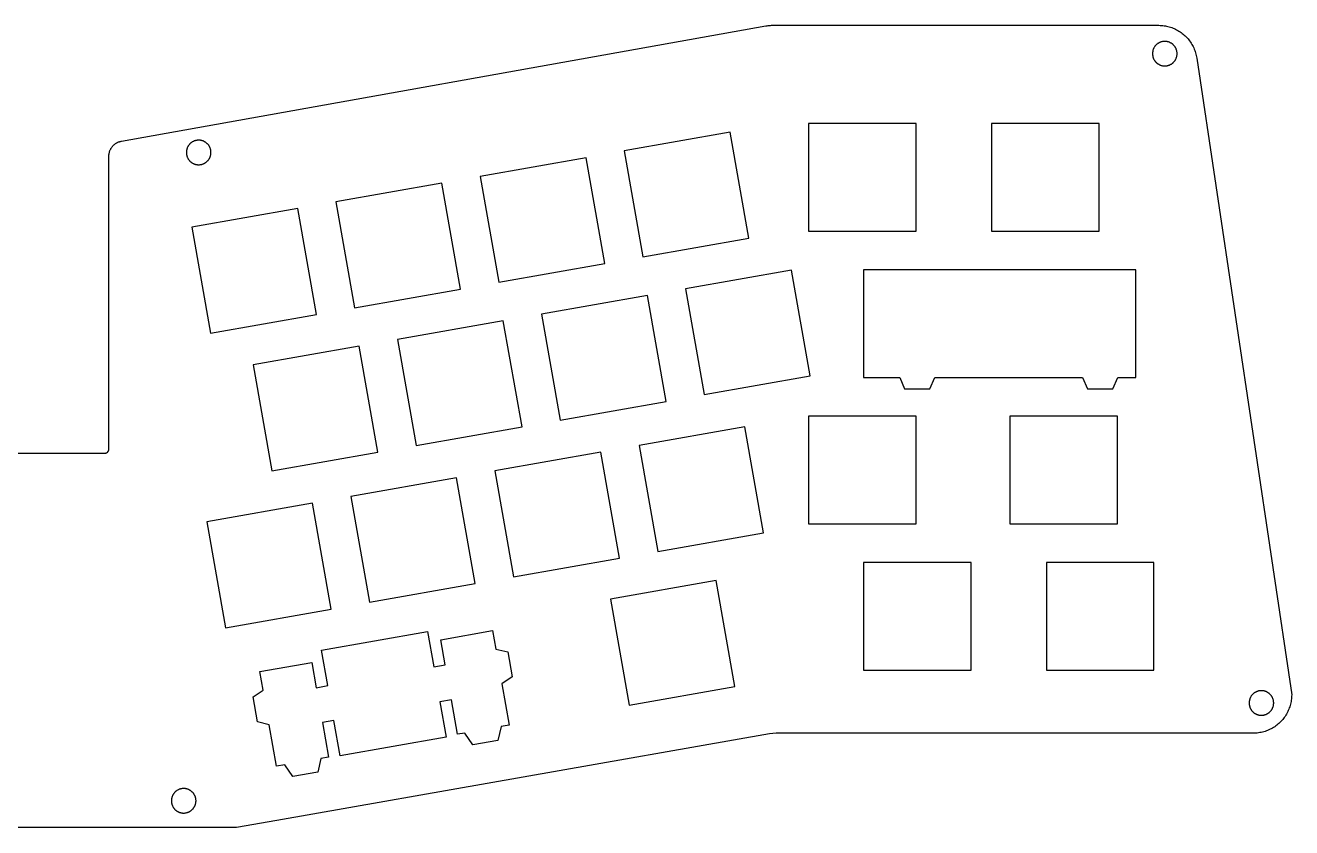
# Model space of a CAD drawing. Header units: millimetres. Extents: x 91 to 420, y -200 to -95.
# Drawn here: x 255.4 to 420.3, y -199.6 to -95.2 of the extents above; entities that cross this region are included whole.
import ezdxf

# ---------------------------------------------------------------- set-up
doc = ezdxf.new("R2010")
doc.units = ezdxf.units.MM
doc.layers.add('outline$plate_outline', color=76, linetype='Continuous', true_color=0x307816)
doc.layers.add('outline$screws$big', color=76, linetype='Continuous', true_color=0x307816)

msp = doc.modelspace()

# ---------------------------------------------------------------- linework, layer by layer
at = {"layer": 'outline$plate_outline'}
for p, q in [((267.94, -110.25), (351.84, -95.25)), ((351.84, -95.25), (351.99, -95.23)), ((351.99, -95.23), (352.13, -95.21)), ((352.13, -95.21), (352.28, -95.19)), ((352.28, -95.19), (352.42, -95.18)), ((352.42, -95.18), (352.57, -95.17)), ((352.57, -95.17), (352.72, -95.17)), ((352.72, -95.17), (402.97, -95.17)), ((402.97, -95.17), (403.14, -95.18)), ((403.14, -95.18), (403.31, -95.18)), ((403.31, -95.18), (403.49, -95.2)), ((403.49, -95.2), (403.66, -95.22)), ((403.66, -95.22), (403.83, -95.25)), ((403.83, -95.25), (404, -95.28)), ((404, -95.28), (404.17, -95.32)), ((404.17, -95.32), (404.34, -95.36)), ((404.34, -95.36), (404.5, -95.41)), ((404.5, -95.41), (404.67, -95.47)), ((404.67, -95.47), (404.83, -95.53)), ((404.83, -95.53), (404.99, -95.6)), ((404.99, -95.6), (405.15, -95.67)), ((405.15, -95.67), (405.3, -95.75)), ((405.3, -95.75), (405.45, -95.83)), ((405.45, -95.83), (405.6, -95.92)), ((405.6, -95.92), (405.75, -96.02)), ((405.75, -96.02), (405.89, -96.12)), ((405.89, -96.12), (406.03, -96.22)), ((406.03, -96.22), (406.16, -96.33)), ((406.16, -96.33), (406.3, -96.44)), ((406.3, -96.44), (406.42, -96.56)), ((406.42, -96.56), (406.55, -96.68)), ((406.55, -96.68), (406.67, -96.81)), ((406.67, -96.81), (406.78, -96.94)), ((406.78, -96.94), (406.89, -97.07)), ((406.89, -97.07), (406.99, -97.21)), ((406.99, -97.21), (407.1, -97.35)), ((407.1, -97.35), (407.19, -97.5)), ((407.19, -97.5), (407.28, -97.65)), ((407.28, -97.65), (407.37, -97.8)), ((407.37, -97.8), (407.45, -97.95)), ((407.45, -97.95), (407.52, -98.11)), ((407.52, -98.11), (407.59, -98.27)), ((407.59, -98.27), (407.65, -98.43)), ((407.65, -98.43), (407.71, -98.59)), ((407.71, -98.59), (407.76, -98.76)), ((407.76, -98.76), (407.81, -98.93)), ((407.81, -98.93), (407.85, -99.09)), ((407.85, -99.09), (407.88, -99.26)), ((407.88, -99.26), (407.91, -99.44)), ((407.91, -99.44), (420.28, -182.33)), ((357.39, -107.97), (357.39, -121.97)), ((371.39, -107.97), (357.39, -107.97)), ((371.39, -121.97), (371.39, -107.97)), ((381.21, -107.97), (381.21, -121.97)), ((395.2, -107.97), (381.21, -107.97)), ((395.2, -121.97), (395.2, -107.97)), ((267.29, -110.49), (267.35, -110.45)), ((267.35, -110.45), (267.42, -110.42)), ((267.42, -110.42), (267.48, -110.39)), ((267.48, -110.39), (267.54, -110.36)), ((267.54, -110.36), (267.61, -110.34)), ((267.61, -110.34), (267.67, -110.32)), ((267.67, -110.32), (267.74, -110.3)), ((267.74, -110.3), (267.81, -110.28)), ((267.81, -110.28), (267.88, -110.26)), ((267.88, -110.26), (267.94, -110.25)), ((347.17, -109.1), (333.38, -111.53)), ((349.6, -122.89), (347.17, -109.1)), ((266.3, -112.08), (266.31, -112.01)), ((266.3, -112.15), (266.3, -112.08)), ((266.31, -112.01), (266.32, -111.94)), ((266.32, -111.94), (266.33, -111.87)), ((266.33, -111.87), (266.34, -111.8)), ((266.34, -111.8), (266.36, -111.73)), ((266.36, -111.73), (266.37, -111.67)), ((266.37, -111.67), (266.39, -111.6)), ((266.39, -111.6), (266.42, -111.53)), ((266.42, -111.53), (266.44, -111.47)), ((266.44, -111.47), (266.47, -111.4)), ((266.47, -111.4), (266.5, -111.34)), ((266.5, -111.34), (266.53, -111.28)), ((266.53, -111.28), (266.56, -111.22)), ((266.56, -111.22), (266.6, -111.16)), ((266.6, -111.16), (266.64, -111.1)), ((266.64, -111.1), (266.68, -111.04)), ((266.68, -111.04), (266.72, -110.99)), ((266.72, -110.99), (266.76, -110.93)), ((266.76, -110.93), (266.81, -110.88)), ((266.81, -110.88), (266.86, -110.83)), ((266.86, -110.83), (266.91, -110.78)), ((266.91, -110.78), (266.96, -110.73)), ((266.96, -110.73), (267.01, -110.69)), ((267.01, -110.69), (267.06, -110.64)), ((267.06, -110.64), (267.12, -110.6)), ((267.12, -110.6), (267.18, -110.56)), ((267.18, -110.56), (267.23, -110.52)), ((267.23, -110.52), (267.29, -110.49)), ((333.38, -111.53), (335.81, -125.32)), ((266.3, -112.22), (266.3, -112.15)), ((266.3, -150.36), (266.3, -112.22)), ((328.41, -112.41), (314.62, -114.84)), ((330.84, -126.2), (328.41, -112.41)), ((314.62, -114.84), (317.05, -128.63)), ((309.65, -115.72), (295.86, -118.15)), ((312.08, -129.5), (309.65, -115.72)), ((295.86, -118.15), (298.29, -131.93)), ((290.89, -119.03), (277.1, -121.46)), ((293.32, -132.81), (290.89, -119.03)), ((277.1, -121.46), (279.53, -135.24)), ((357.39, -121.97), (371.39, -121.97)), ((381.21, -121.97), (395.2, -121.97)), ((335.81, -125.32), (349.6, -122.89)), ((317.05, -128.63), (330.84, -126.2)), ((355.17, -127.03), (341.38, -129.47)), ((357.6, -140.82), (355.17, -127.03)), ((399.97, -127.02), (364.54, -127.02)), ((364.54, -127.02), (364.54, -141.02)), ((399.97, -141.02), (399.97, -127.02)), ((298.29, -131.93), (312.08, -129.5)), ((341.38, -129.47), (343.81, -143.25)), ((336.41, -130.34), (322.62, -132.77)), ((338.84, -144.13), (336.41, -130.34)), ((279.53, -135.24), (293.32, -132.81)), ((322.62, -132.77), (325.05, -146.56)), ((317.64, -133.65), (303.86, -136.08)), ((320.08, -147.44), (317.64, -133.65)), ((303.86, -136.08), (306.29, -149.87)), ((298.88, -136.96), (285.1, -139.39)), ((301.32, -150.75), (298.88, -136.96)), ((285.1, -139.39), (287.53, -153.18)), ((343.81, -143.25), (357.6, -140.82)), ((364.54, -141.02), (369.25, -141.02)), ((369.25, -141.02), (369.89, -142.49)), ((373.19, -142.49), (373.83, -141.02)), ((373.83, -141.02), (393.05, -141.02)), ((393.05, -141.02), (393.69, -142.49)), ((396.99, -142.49), (397.64, -141.02)), ((397.64, -141.02), (399.97, -141.02)), ((369.89, -142.49), (373.19, -142.49)), ((393.69, -142.49), (396.99, -142.49)), ((325.05, -146.56), (338.84, -144.13)), ((357.39, -146.07), (357.39, -160.07)), ((371.39, -146.07), (357.39, -146.07)), ((371.39, -160.07), (371.39, -146.07)), ((383.59, -146.07), (383.59, -160.07)), ((397.59, -146.07), (383.59, -146.07)), ((397.59, -160.07), (397.59, -146.07)), ((306.29, -149.87), (320.08, -147.44)), ((349.09, -147.45), (335.31, -149.88)), ((351.52, -161.24), (349.09, -147.45)), ((335.31, -149.88), (337.74, -163.67)), ((245.8, -150.86), (265.8, -150.86)), ((265.8, -150.86), (265.81, -150.86)), ((265.81, -150.86), (265.83, -150.86)), ((265.83, -150.86), (265.85, -150.86)), ((265.85, -150.86), (265.86, -150.85)), ((265.86, -150.85), (265.88, -150.85)), ((265.88, -150.85), (265.9, -150.85)), ((265.9, -150.85), (265.91, -150.84)), ((265.91, -150.84), (265.93, -150.84)), ((265.93, -150.84), (265.95, -150.84)), ((265.95, -150.84), (265.96, -150.83)), ((265.96, -150.83), (265.98, -150.82)), ((265.98, -150.82), (266, -150.82)), ((266, -150.82), (266.01, -150.81)), ((266.01, -150.81), (266.03, -150.8)), ((266.03, -150.8), (266.04, -150.79)), ((266.04, -150.79), (266.06, -150.79)), ((266.06, -150.79), (266.07, -150.78)), ((266.07, -150.78), (266.08, -150.77)), ((266.08, -150.77), (266.1, -150.76)), ((266.1, -150.76), (266.11, -150.75)), ((266.11, -150.75), (266.13, -150.74)), ((266.13, -150.74), (266.14, -150.72)), ((266.14, -150.72), (266.15, -150.71)), ((266.15, -150.71), (266.16, -150.7)), ((266.16, -150.7), (266.17, -150.69)), ((266.17, -150.69), (266.18, -150.67)), ((266.18, -150.67), (266.19, -150.66)), ((266.19, -150.66), (266.2, -150.65)), ((266.2, -150.65), (266.21, -150.63)), ((266.21, -150.63), (266.22, -150.62)), ((266.22, -150.62), (266.23, -150.6)), ((266.23, -150.6), (266.24, -150.59)), ((266.24, -150.59), (266.25, -150.57)), ((266.25, -150.57), (266.26, -150.56)), ((266.26, -150.54), (266.27, -150.53)), ((266.26, -150.56), (266.26, -150.54)), ((266.27, -150.51), (266.28, -150.49)), ((266.27, -150.53), (266.27, -150.51)), ((266.28, -150.48), (266.29, -150.46)), ((266.28, -150.49), (266.28, -150.48)), ((266.29, -150.41), (266.3, -150.39)), ((266.29, -150.43), (266.29, -150.41)), ((266.29, -150.44), (266.29, -150.43)), ((266.29, -150.46), (266.29, -150.44)), ((266.3, -150.38), (266.3, -150.36)), ((266.3, -150.39), (266.3, -150.38)), ((287.53, -153.18), (301.32, -150.75)), ((330.33, -150.76), (316.55, -153.19)), ((332.76, -164.54), (330.33, -150.76)), ((316.55, -153.19), (318.98, -166.97)), ((311.57, -154.07), (297.79, -156.5)), ((314, -167.85), (311.57, -154.07)), ((297.79, -156.5), (300.22, -170.28)), ((292.81, -157.37), (279.03, -159.8)), ((295.24, -171.16), (292.81, -157.37)), ((279.03, -159.8), (281.46, -173.59)), ((337.74, -163.67), (351.52, -161.24)), ((357.39, -160.07), (371.39, -160.07)), ((383.59, -160.07), (397.59, -160.07)), ((318.98, -166.97), (332.76, -164.54)), ((364.54, -165.12), (364.54, -179.12)), ((378.54, -165.12), (364.54, -165.12)), ((378.54, -179.12), (378.54, -165.12)), ((388.35, -165.12), (388.35, -179.12)), ((402.35, -165.12), (388.35, -165.12)), ((402.35, -179.12), (402.35, -165.12)), ((300.22, -170.28), (314, -167.85)), ((345.37, -167.45), (331.58, -169.88)), ((347.8, -181.24), (345.37, -167.45)), ((281.46, -173.59), (295.24, -171.16)), ((331.58, -169.88), (334.01, -183.67)), ((293.97, -176.5), (307.76, -174.07)), ((307.76, -174.07), (308.58, -178.7)), ((309.5, -175.16), (316.25, -173.97)), ((316.25, -173.97), (316.67, -176.37)), ((310.08, -178.44), (309.5, -175.16)), ((316.67, -176.37), (318.22, -176.75)), ((294.79, -181.13), (293.97, -176.5)), ((318.22, -176.75), (318.79, -180)), ((285.96, -179.31), (292.71, -178.12)), ((286.39, -181.71), (285.96, -179.31)), ((292.71, -178.12), (293.29, -181.4)), ((308.58, -178.7), (310.08, -178.44)), ((364.54, -179.12), (378.54, -179.12)), ((388.35, -179.12), (402.35, -179.12)), ((293.29, -181.4), (294.79, -181.13)), ((318.79, -180), (317.47, -180.88)), ((317.47, -180.88), (318.42, -186.28)), ((334.01, -183.67), (347.8, -181.24)), ((285.06, -182.59), (286.39, -181.71)), ((285.63, -185.84), (285.06, -182.59)), ((310.88, -182.97), (309.38, -183.23)), ((311.67, -187.47), (310.88, -182.97)), ((420.25, -182.85), (420.23, -183.03)), ((420.26, -182.68), (420.25, -182.85)), ((420.27, -182.51), (420.26, -182.68)), ((420.28, -182.33), (420.27, -182.51)), ((309.38, -183.23), (310.19, -187.86)), ((419.77, -184.52), (419.69, -184.68)), ((419.84, -184.36), (419.77, -184.52)), ((419.91, -184.2), (419.84, -184.36)), ((419.97, -184.04), (419.91, -184.2)), ((420.03, -183.88), (419.97, -184.04)), ((420.08, -183.71), (420.03, -183.88)), ((420.13, -183.54), (420.08, -183.71)), ((420.17, -183.37), (420.13, -183.54)), ((420.2, -183.2), (420.17, -183.37)), ((420.23, -183.03), (420.2, -183.2)), ((287.18, -186.22), (285.63, -185.84)), ((288.13, -191.62), (287.18, -186.22)), ((295.59, -185.66), (294.09, -185.93)), ((294.09, -185.93), (294.88, -190.43)), ((296.41, -190.29), (295.59, -185.66)), ((318.42, -186.28), (317.35, -186.47)), ((418.35, -186.27), (418.21, -186.38)), ((418.49, -186.16), (418.35, -186.27)), ((418.62, -186.05), (418.49, -186.16)), ((418.75, -185.93), (418.62, -186.05)), ((418.87, -185.8), (418.75, -185.93)), ((418.99, -185.68), (418.87, -185.8)), ((419.11, -185.54), (418.99, -185.68)), ((419.22, -185.41), (419.11, -185.54)), ((419.32, -185.27), (419.22, -185.41)), ((419.42, -185.13), (419.32, -185.27)), ((419.52, -184.98), (419.42, -185.13)), ((419.61, -184.83), (419.52, -184.98)), ((419.69, -184.68), (419.61, -184.83)), ((352.31, -187.41), (288.17, -198.69)), ((310.19, -187.86), (296.41, -190.29)), ((312.64, -187.3), (311.67, -187.47)), ((313.67, -188.84), (312.64, -187.3)), ((317.35, -186.47), (316.92, -188.27)), ((353.18, -187.33), (352.31, -187.41)), ((415.28, -187.33), (353.18, -187.33)), ((415.45, -187.33), (415.28, -187.33)), ((415.62, -187.32), (415.45, -187.33)), ((415.8, -187.3), (415.62, -187.32)), ((415.97, -187.28), (415.8, -187.3)), ((416.14, -187.25), (415.97, -187.28)), ((416.32, -187.22), (416.14, -187.25)), ((416.49, -187.18), (416.32, -187.22)), ((416.65, -187.14), (416.49, -187.18)), ((416.82, -187.09), (416.65, -187.14)), ((416.99, -187.03), (416.82, -187.09)), ((417.15, -186.97), (416.99, -187.03)), ((417.31, -186.9), (417.15, -186.97)), ((417.47, -186.82), (417.31, -186.9)), ((417.62, -186.75), (417.47, -186.82)), ((417.78, -186.66), (417.62, -186.75)), ((417.93, -186.57), (417.78, -186.66)), ((418.07, -186.48), (417.93, -186.57)), ((418.21, -186.38), (418.07, -186.48)), ((316.92, -188.27), (313.67, -188.84)), ((293.91, -190.6), (293.48, -192.4)), ((294.88, -190.43), (293.91, -190.6)), ((289.21, -191.44), (288.13, -191.62)), ((290.23, -192.97), (289.21, -191.44)), ((293.48, -192.4), (290.23, -192.97)), ((288.17, -198.69), (282.9, -199.62)), ((282.9, -199.62), (227.94, -199.62))]:
    msp.add_line(p, q, dxfattribs=at)
at = {"layer": 'outline$screws$big'}
for p, q in [((403.66, -97.26), (403.6, -97.27)), ((403.71, -97.26), (403.66, -97.26)), ((403.77, -97.26), (403.71, -97.26)), ((403.83, -97.26), (403.77, -97.26)), ((403.88, -97.27), (403.83, -97.26)), ((402.17, -98.67), (402.16, -98.72)), ((402.16, -98.72), (402.16, -98.78)), ((402.16, -98.78), (402.16, -98.83)), ((402.16, -98.83), (402.16, -98.89)), ((402.16, -98.89), (402.16, -98.94)), ((402.18, -98.61), (402.17, -98.67)), ((402.2, -98.5), (402.18, -98.56)), ((402.18, -98.56), (402.18, -98.61)), ((402.21, -98.45), (402.2, -98.5)), ((402.22, -98.39), (402.21, -98.45)), ((402.24, -98.34), (402.22, -98.39)), ((402.26, -98.29), (402.24, -98.34)), ((402.28, -98.24), (402.26, -98.29)), ((402.3, -98.19), (402.28, -98.24)), ((402.33, -98.14), (402.3, -98.19)), ((402.35, -98.09), (402.33, -98.14)), ((402.38, -98.04), (402.35, -98.09)), ((402.41, -97.99), (402.38, -98.04)), ((402.44, -97.95), (402.41, -97.99)), ((402.47, -97.9), (402.44, -97.95)), ((402.51, -97.86), (402.47, -97.9)), ((402.54, -97.82), (402.51, -97.86)), ((402.58, -97.77), (402.54, -97.82)), ((402.62, -97.73), (402.58, -97.77)), ((402.66, -97.69), (402.62, -97.73)), ((402.7, -97.66), (402.66, -97.69)), ((402.74, -97.62), (402.7, -97.66)), ((402.79, -97.59), (402.74, -97.62)), ((402.83, -97.55), (402.79, -97.59)), ((402.88, -97.52), (402.83, -97.55)), ((402.92, -97.49), (402.88, -97.52)), ((402.97, -97.47), (402.92, -97.49)), ((403.02, -97.44), (402.97, -97.47)), ((403.07, -97.41), (403.02, -97.44)), ((403.12, -97.39), (403.07, -97.41)), ((403.17, -97.37), (403.12, -97.39)), ((403.22, -97.35), (403.17, -97.37)), ((403.28, -97.33), (403.22, -97.35)), ((403.33, -97.32), (403.28, -97.33)), ((403.38, -97.3), (403.33, -97.32)), ((403.44, -97.29), (403.38, -97.3)), ((403.49, -97.28), (403.44, -97.29)), ((403.55, -97.27), (403.49, -97.28)), ((403.6, -97.27), (403.55, -97.27)), ((403.94, -97.27), (403.88, -97.27)), ((403.99, -97.28), (403.94, -97.27)), ((404.05, -97.29), (403.99, -97.28)), ((404.1, -97.3), (404.05, -97.29)), ((404.15, -97.31), (404.1, -97.3)), ((404.21, -97.33), (404.15, -97.31)), ((404.26, -97.34), (404.21, -97.33)), ((404.31, -97.36), (404.26, -97.34)), ((404.36, -97.38), (404.31, -97.36)), ((404.42, -97.4), (404.36, -97.38)), ((404.47, -97.43), (404.42, -97.4)), ((404.52, -97.45), (404.47, -97.43)), ((404.56, -97.48), (404.52, -97.45)), ((404.61, -97.51), (404.56, -97.48)), ((404.66, -97.54), (404.61, -97.51)), ((404.7, -97.57), (404.66, -97.54)), ((404.75, -97.6), (404.7, -97.57)), ((404.79, -97.64), (404.75, -97.6)), ((404.83, -97.68), (404.79, -97.64)), ((404.87, -97.71), (404.83, -97.68)), ((404.91, -97.75), (404.87, -97.71)), ((404.95, -97.79), (404.91, -97.75)), ((404.99, -97.84), (404.95, -97.79)), ((405.02, -97.88), (404.99, -97.84)), ((405.05, -97.92), (405.02, -97.88)), ((405.09, -97.97), (405.05, -97.92)), ((405.12, -98.02), (405.09, -97.97)), ((405.14, -98.06), (405.12, -98.02)), ((405.17, -98.11), (405.14, -98.06)), ((405.2, -98.16), (405.17, -98.11)), ((405.22, -98.21), (405.2, -98.16)), ((405.24, -98.26), (405.22, -98.21)), ((405.26, -98.32), (405.24, -98.26)), ((405.28, -98.37), (405.26, -98.32)), ((405.29, -98.42), (405.28, -98.37)), ((405.31, -98.48), (405.29, -98.42)), ((405.32, -98.53), (405.31, -98.48)), ((405.33, -98.58), (405.32, -98.53)), ((405.34, -98.64), (405.33, -98.58)), ((405.35, -98.69), (405.34, -98.64)), ((405.35, -98.75), (405.35, -98.69)), ((405.35, -98.8), (405.35, -98.75)), ((405.36, -98.86), (405.35, -98.8)), ((405.35, -98.92), (405.36, -98.86)), ((402.16, -98.94), (402.16, -99)), ((402.16, -99), (402.17, -99.05)), ((402.17, -99.05), (402.18, -99.11)), ((402.18, -99.11), (402.18, -99.16)), ((402.18, -99.16), (402.2, -99.22)), ((402.2, -99.22), (402.21, -99.27)), ((402.21, -99.27), (402.22, -99.33)), ((402.22, -99.33), (402.24, -99.38)), ((402.24, -99.38), (402.26, -99.43)), ((402.26, -99.43), (402.28, -99.48)), ((402.28, -99.48), (402.3, -99.53)), ((402.3, -99.53), (402.33, -99.58)), ((402.33, -99.58), (402.35, -99.63)), ((402.35, -99.63), (402.38, -99.68)), ((402.38, -99.68), (402.41, -99.73)), ((402.41, -99.73), (402.44, -99.77)), ((402.44, -99.77), (402.47, -99.82)), ((402.47, -99.82), (402.51, -99.86)), ((402.51, -99.86), (402.54, -99.91)), ((402.54, -99.91), (402.58, -99.95)), ((402.58, -99.95), (402.62, -99.99)), ((402.62, -99.99), (402.66, -100.03)), ((402.66, -100.03), (402.7, -100.06)), ((402.7, -100.06), (402.74, -100.1)), ((402.74, -100.1), (402.79, -100.13)), ((402.79, -100.13), (402.83, -100.17)), ((402.83, -100.17), (402.88, -100.2)), ((402.88, -100.2), (402.92, -100.23)), ((402.92, -100.23), (402.97, -100.25)), ((402.97, -100.25), (403.02, -100.28)), ((403.02, -100.28), (403.07, -100.31)), ((403.07, -100.31), (403.12, -100.33)), ((403.12, -100.33), (403.17, -100.35)), ((403.17, -100.35), (403.22, -100.37)), ((403.22, -100.37), (403.28, -100.39)), ((403.28, -100.39), (403.33, -100.4)), ((403.33, -100.4), (403.38, -100.42)), ((403.38, -100.42), (403.44, -100.43)), ((403.44, -100.43), (403.49, -100.44)), ((403.49, -100.44), (403.55, -100.45)), ((403.55, -100.45), (403.6, -100.45)), ((403.6, -100.45), (403.66, -100.46)), ((403.66, -100.46), (403.71, -100.46)), ((403.71, -100.46), (403.77, -100.46)), ((403.77, -100.46), (403.83, -100.46)), ((403.83, -100.46), (403.88, -100.46)), ((403.88, -100.46), (403.94, -100.45)), ((403.94, -100.45), (403.99, -100.44)), ((403.99, -100.44), (404.05, -100.43)), ((404.05, -100.43), (404.1, -100.42)), ((404.1, -100.42), (404.15, -100.41)), ((404.15, -100.41), (404.21, -100.39)), ((404.21, -100.39), (404.26, -100.38)), ((404.26, -100.38), (404.31, -100.36)), ((404.31, -100.36), (404.36, -100.34)), ((404.36, -100.34), (404.42, -100.32)), ((404.42, -100.32), (404.47, -100.29)), ((404.47, -100.29), (404.52, -100.27)), ((404.52, -100.27), (404.56, -100.24)), ((404.56, -100.24), (404.61, -100.21)), ((404.61, -100.21), (404.66, -100.18)), ((404.66, -100.18), (404.7, -100.15)), ((404.7, -100.15), (404.75, -100.12)), ((404.75, -100.12), (404.79, -100.08)), ((404.79, -100.08), (404.83, -100.04)), ((404.83, -100.04), (404.87, -100.01)), ((404.87, -100.01), (404.91, -99.97)), ((404.91, -99.97), (404.95, -99.93)), ((404.95, -99.93), (404.99, -99.88)), ((404.99, -99.88), (405.02, -99.84)), ((405.02, -99.84), (405.05, -99.8)), ((405.05, -99.8), (405.09, -99.75)), ((405.09, -99.75), (405.12, -99.7)), ((405.12, -99.7), (405.14, -99.66)), ((405.14, -99.66), (405.17, -99.61)), ((405.17, -99.61), (405.2, -99.56)), ((405.2, -99.56), (405.22, -99.51)), ((405.22, -99.51), (405.24, -99.46)), ((405.24, -99.46), (405.26, -99.4)), ((405.26, -99.4), (405.28, -99.35)), ((405.28, -99.35), (405.29, -99.3)), ((405.29, -99.3), (405.31, -99.25)), ((405.31, -99.25), (405.32, -99.19)), ((405.32, -99.19), (405.33, -99.14)), ((405.33, -99.14), (405.34, -99.08)), ((405.34, -99.08), (405.35, -99.03)), ((405.35, -98.97), (405.35, -98.92)), ((405.35, -99.03), (405.35, -98.97)), ((277.02, -110.45), (276.98, -110.49)), ((277.06, -110.42), (277.02, -110.45)), ((277.11, -110.39), (277.06, -110.42)), ((277.16, -110.36), (277.11, -110.39)), ((277.2, -110.33), (277.16, -110.36)), ((277.25, -110.3), (277.2, -110.33)), ((277.3, -110.28), (277.25, -110.3)), ((277.35, -110.25), (277.3, -110.28)), ((277.41, -110.23), (277.35, -110.25)), ((277.46, -110.21), (277.41, -110.23)), ((277.51, -110.2), (277.46, -110.21)), ((277.56, -110.18), (277.51, -110.2)), ((277.62, -110.17), (277.56, -110.18)), ((277.67, -110.16), (277.62, -110.17)), ((277.73, -110.15), (277.67, -110.16)), ((277.78, -110.14), (277.73, -110.15)), ((277.84, -110.13), (277.78, -110.14)), ((277.89, -110.13), (277.84, -110.13)), ((277.95, -110.12), (277.89, -110.13)), ((278, -110.12), (277.95, -110.12)), ((278.06, -110.13), (278, -110.12)), ((278.11, -110.13), (278.06, -110.13)), ((278.17, -110.13), (278.11, -110.13)), ((278.22, -110.14), (278.17, -110.13)), ((278.28, -110.15), (278.22, -110.14)), ((278.33, -110.16), (278.28, -110.15)), ((278.39, -110.17), (278.33, -110.16)), ((278.44, -110.19), (278.39, -110.17)), ((278.49, -110.21), (278.44, -110.19)), ((278.55, -110.22), (278.49, -110.21)), ((278.6, -110.24), (278.55, -110.22)), ((278.65, -110.27), (278.6, -110.24)), ((278.7, -110.29), (278.65, -110.27)), ((278.75, -110.32), (278.7, -110.29)), ((278.8, -110.34), (278.75, -110.32)), ((278.84, -110.37), (278.8, -110.34)), ((278.89, -110.4), (278.84, -110.37)), ((278.94, -110.43), (278.89, -110.4)), ((278.98, -110.47), (278.94, -110.43)), ((276.4, -111.53), (276.39, -111.58)), ((276.39, -111.58), (276.39, -111.64)), ((276.39, -111.64), (276.39, -111.7)), ((276.39, -111.7), (276.39, -111.75)), ((276.39, -111.75), (276.39, -111.81)), ((276.39, -111.81), (276.39, -111.86)), ((276.39, -111.86), (276.4, -111.92)), ((276.41, -111.47), (276.4, -111.53)), ((276.4, -111.92), (276.41, -111.97)), ((276.42, -111.42), (276.41, -111.47)), ((276.41, -111.97), (276.42, -112.03)), ((276.43, -111.37), (276.42, -111.42)), ((276.42, -112.03), (276.43, -112.08)), ((276.44, -111.31), (276.43, -111.37)), ((276.43, -112.08), (276.44, -112.14)), ((276.46, -111.26), (276.44, -111.31)), ((276.48, -111.21), (276.46, -111.26)), ((276.49, -111.15), (276.48, -111.21)), ((276.51, -111.1), (276.49, -111.15)), ((276.54, -111.05), (276.51, -111.1)), ((276.56, -111), (276.54, -111.05)), ((276.59, -110.95), (276.56, -111)), ((276.61, -110.9), (276.59, -110.95)), ((276.64, -110.86), (276.61, -110.9)), ((276.68, -110.81), (276.64, -110.86)), ((276.71, -110.77), (276.68, -110.81)), ((276.74, -110.72), (276.71, -110.77)), ((276.78, -110.68), (276.74, -110.72)), ((276.81, -110.64), (276.78, -110.68)), ((276.85, -110.6), (276.81, -110.64)), ((276.89, -110.56), (276.85, -110.6)), ((276.93, -110.52), (276.89, -110.56)), ((276.98, -110.49), (276.93, -110.52)), ((279.02, -110.5), (278.98, -110.47)), ((279.06, -110.54), (279.02, -110.5)), ((279.11, -110.58), (279.06, -110.54)), ((279.14, -110.62), (279.11, -110.58)), ((279.18, -110.66), (279.14, -110.62)), ((279.22, -110.7), (279.18, -110.66)), ((279.25, -110.74), (279.22, -110.7)), ((279.29, -110.79), (279.25, -110.74)), ((279.32, -110.83), (279.29, -110.79)), ((279.35, -110.88), (279.32, -110.83)), ((279.38, -110.93), (279.35, -110.88)), ((279.4, -110.98), (279.38, -110.93)), ((279.43, -111.03), (279.4, -110.98)), ((279.45, -111.08), (279.43, -111.03)), ((279.47, -111.13), (279.45, -111.08)), ((279.49, -111.18), (279.47, -111.13)), ((279.51, -111.23), (279.49, -111.18)), ((279.53, -111.28), (279.51, -111.23)), ((279.54, -111.34), (279.53, -111.28)), ((279.55, -111.39), (279.54, -111.34)), ((279.54, -112.11), (279.55, -112.05)), ((279.56, -111.45), (279.55, -111.39)), ((279.55, -112.05), (279.56, -112)), ((279.57, -111.5), (279.56, -111.45)), ((279.56, -112), (279.57, -111.94)), ((279.58, -111.56), (279.57, -111.5)), ((279.57, -111.94), (279.58, -111.89)), ((279.59, -111.61), (279.58, -111.56)), ((279.58, -111.89), (279.59, -111.83)), ((279.59, -111.67), (279.59, -111.61)), ((279.59, -111.72), (279.59, -111.67)), ((279.59, -111.78), (279.59, -111.72)), ((279.59, -111.83), (279.59, -111.78)), ((276.44, -112.14), (276.46, -112.19)), ((276.46, -112.19), (276.48, -112.24)), ((276.48, -112.24), (276.49, -112.29)), ((276.49, -112.29), (276.51, -112.35)), ((276.51, -112.35), (276.54, -112.4)), ((276.54, -112.4), (276.56, -112.45)), ((276.56, -112.45), (276.59, -112.5)), ((276.59, -112.5), (276.61, -112.54)), ((276.61, -112.54), (276.64, -112.59)), ((276.64, -112.59), (276.68, -112.64)), ((276.68, -112.64), (276.71, -112.68)), ((276.71, -112.68), (276.74, -112.73)), ((276.74, -112.73), (276.78, -112.77)), ((276.78, -112.77), (276.81, -112.81)), ((276.81, -112.81), (276.85, -112.85)), ((276.85, -112.85), (276.89, -112.89)), ((276.89, -112.89), (276.93, -112.93)), ((276.93, -112.93), (276.98, -112.96)), ((276.98, -112.96), (277.02, -113)), ((277.02, -113), (277.06, -113.03)), ((277.06, -113.03), (277.11, -113.06)), ((277.11, -113.06), (277.16, -113.09)), ((277.16, -113.09), (277.2, -113.12)), ((277.2, -113.12), (277.25, -113.14)), ((277.25, -113.14), (277.3, -113.17)), ((277.3, -113.17), (277.35, -113.19)), ((277.35, -113.19), (277.41, -113.21)), ((277.41, -113.21), (277.46, -113.23)), ((277.46, -113.23), (277.51, -113.25)), ((277.51, -113.25), (277.56, -113.27)), ((277.56, -113.27), (277.62, -113.28)), ((277.62, -113.28), (277.67, -113.29)), ((277.67, -113.29), (277.73, -113.3)), ((277.73, -113.3), (277.78, -113.31)), ((277.78, -113.31), (277.84, -113.32)), ((277.84, -113.32), (277.89, -113.32)), ((277.89, -113.32), (277.95, -113.32)), ((277.95, -113.32), (278, -113.32)), ((278, -113.32), (278.06, -113.32)), ((278.06, -113.32), (278.11, -113.32)), ((278.11, -113.32), (278.17, -113.31)), ((278.17, -113.31), (278.22, -113.31)), ((278.22, -113.31), (278.28, -113.3)), ((278.28, -113.3), (278.33, -113.29)), ((278.33, -113.29), (278.39, -113.27)), ((278.39, -113.27), (278.44, -113.26)), ((278.44, -113.26), (278.49, -113.24)), ((278.49, -113.24), (278.55, -113.22)), ((278.55, -113.22), (278.6, -113.2)), ((278.6, -113.2), (278.65, -113.18)), ((278.65, -113.18), (278.7, -113.16)), ((278.7, -113.16), (278.75, -113.13)), ((278.75, -113.13), (278.8, -113.1)), ((278.8, -113.1), (278.84, -113.08)), ((278.84, -113.08), (278.89, -113.05)), ((278.89, -113.05), (278.94, -113.01)), ((278.94, -113.01), (278.98, -112.98)), ((278.98, -112.98), (279.02, -112.94)), ((279.02, -112.94), (279.06, -112.91)), ((279.06, -112.91), (279.11, -112.87)), ((279.11, -112.87), (279.14, -112.83)), ((279.14, -112.83), (279.18, -112.79)), ((279.18, -112.79), (279.22, -112.75)), ((279.22, -112.75), (279.25, -112.7)), ((279.25, -112.7), (279.29, -112.66)), ((279.29, -112.66), (279.32, -112.61)), ((279.32, -112.61), (279.35, -112.57)), ((279.35, -112.57), (279.38, -112.52)), ((279.38, -112.52), (279.4, -112.47)), ((279.4, -112.47), (279.43, -112.42)), ((279.43, -112.42), (279.45, -112.37)), ((279.45, -112.37), (279.47, -112.32)), ((279.47, -112.32), (279.49, -112.27)), ((279.49, -112.27), (279.51, -112.22)), ((279.51, -112.22), (279.53, -112.16)), ((279.53, -112.16), (279.54, -112.11)), ((414.79, -182.98), (414.78, -183.03)), ((414.81, -182.93), (414.79, -182.98)), ((414.82, -182.87), (414.81, -182.93)), ((414.84, -182.82), (414.82, -182.87)), ((414.86, -182.77), (414.84, -182.82)), ((414.88, -182.72), (414.86, -182.77)), ((414.91, -182.67), (414.88, -182.72)), ((414.93, -182.62), (414.91, -182.67)), ((414.96, -182.57), (414.93, -182.62)), ((414.99, -182.52), (414.96, -182.57)), ((415.02, -182.48), (414.99, -182.52)), ((415.06, -182.43), (415.02, -182.48)), ((415.09, -182.39), (415.06, -182.43)), ((415.12, -182.35), (415.09, -182.39)), ((415.16, -182.3), (415.12, -182.35)), ((415.2, -182.26), (415.16, -182.3)), ((415.24, -182.23), (415.2, -182.26)), ((415.28, -182.19), (415.24, -182.23)), ((415.32, -182.15), (415.28, -182.19)), ((415.37, -182.12), (415.32, -182.15)), ((415.41, -182.09), (415.37, -182.12)), ((415.46, -182.05), (415.41, -182.09)), ((415.5, -182.02), (415.46, -182.05)), ((415.55, -182), (415.5, -182.02)), ((415.6, -181.97), (415.55, -182)), ((415.65, -181.95), (415.6, -181.97)), ((415.7, -181.92), (415.65, -181.95)), ((415.75, -181.9), (415.7, -181.92)), ((415.81, -181.88), (415.75, -181.9)), ((415.86, -181.86), (415.81, -181.88)), ((415.91, -181.85), (415.86, -181.86)), ((415.96, -181.83), (415.91, -181.85)), ((416.02, -181.82), (415.96, -181.83)), ((416.07, -181.81), (416.02, -181.82)), ((416.13, -181.8), (416.07, -181.81)), ((416.18, -181.8), (416.13, -181.8)), ((416.24, -181.79), (416.18, -181.8)), ((416.29, -181.79), (416.24, -181.79)), ((416.35, -181.79), (416.29, -181.79)), ((416.41, -181.79), (416.35, -181.79)), ((416.46, -181.8), (416.41, -181.79)), ((416.52, -181.8), (416.46, -181.8)), ((416.57, -181.81), (416.52, -181.8)), ((416.63, -181.82), (416.57, -181.81)), ((416.68, -181.83), (416.63, -181.82)), ((416.73, -181.84), (416.68, -181.83)), ((416.79, -181.86), (416.73, -181.84)), ((416.84, -181.87), (416.79, -181.86)), ((416.89, -181.89), (416.84, -181.87)), ((416.95, -181.91), (416.89, -181.89)), ((417, -181.93), (416.95, -181.91)), ((417.05, -181.96), (417, -181.93)), ((417.1, -181.98), (417.05, -181.96)), ((417.14, -182.01), (417.1, -181.98)), ((417.19, -182.04), (417.14, -182.01)), ((417.24, -182.07), (417.19, -182.04)), ((417.28, -182.1), (417.24, -182.07)), ((417.33, -182.14), (417.28, -182.1)), ((417.37, -182.17), (417.33, -182.14)), ((417.41, -182.21), (417.37, -182.17)), ((417.45, -182.25), (417.41, -182.21)), ((417.49, -182.28), (417.45, -182.25)), ((417.53, -182.33), (417.49, -182.28)), ((417.57, -182.37), (417.53, -182.33)), ((417.6, -182.41), (417.57, -182.37)), ((417.63, -182.46), (417.6, -182.41)), ((417.67, -182.5), (417.63, -182.46)), ((417.7, -182.55), (417.67, -182.5)), ((417.72, -182.6), (417.7, -182.55)), ((417.75, -182.64), (417.72, -182.6)), ((417.78, -182.69), (417.75, -182.64)), ((417.8, -182.74), (417.78, -182.69)), ((417.82, -182.8), (417.8, -182.74)), ((417.84, -182.85), (417.82, -182.8)), ((417.86, -182.9), (417.84, -182.85)), ((417.88, -182.95), (417.86, -182.9)), ((417.89, -183.01), (417.88, -182.95)), ((414.75, -183.2), (414.74, -183.25)), ((414.74, -183.25), (414.74, -183.31)), ((414.74, -183.31), (414.74, -183.36)), ((414.74, -183.36), (414.74, -183.42)), ((414.74, -183.42), (414.74, -183.47)), ((414.74, -183.47), (414.74, -183.53)), ((414.74, -183.53), (414.75, -183.59)), ((414.76, -183.14), (414.75, -183.2)), ((414.75, -183.59), (414.76, -183.64)), ((414.77, -183.09), (414.76, -183.14)), ((414.76, -183.64), (414.77, -183.69)), ((414.78, -183.03), (414.77, -183.09)), ((414.77, -183.69), (414.78, -183.75)), ((414.78, -183.75), (414.79, -183.8)), ((414.79, -183.8), (414.81, -183.86)), ((414.81, -183.86), (414.82, -183.91)), ((414.82, -183.91), (414.84, -183.96)), ((414.84, -183.96), (414.86, -184.01)), ((414.86, -184.01), (414.88, -184.06)), ((414.88, -184.06), (414.91, -184.11)), ((414.91, -184.11), (414.93, -184.16)), ((414.93, -184.16), (414.96, -184.21)), ((414.96, -184.21), (414.99, -184.26)), ((414.99, -184.26), (415.02, -184.3)), ((415.02, -184.3), (415.06, -184.35)), ((415.06, -184.35), (415.09, -184.39)), ((415.09, -184.39), (415.12, -184.44)), ((415.12, -184.44), (415.16, -184.48)), ((415.16, -184.48), (415.2, -184.52)), ((415.2, -184.52), (415.24, -184.56)), ((415.24, -184.56), (415.28, -184.59)), ((415.28, -184.59), (415.32, -184.63)), ((415.32, -184.63), (415.37, -184.66)), ((417.33, -184.65), (417.37, -184.61)), ((417.37, -184.61), (417.41, -184.58)), ((417.41, -184.58), (417.45, -184.54)), ((417.45, -184.54), (417.49, -184.5)), ((417.49, -184.5), (417.53, -184.46)), ((417.53, -184.46), (417.57, -184.41)), ((417.57, -184.41), (417.6, -184.37)), ((417.6, -184.37), (417.63, -184.33)), ((417.63, -184.33), (417.67, -184.28)), ((417.67, -184.28), (417.7, -184.23)), ((417.7, -184.23), (417.72, -184.19)), ((417.72, -184.19), (417.75, -184.14)), ((417.75, -184.14), (417.78, -184.09)), ((417.78, -184.09), (417.8, -184.04)), ((417.8, -184.04), (417.82, -183.99)), ((417.82, -183.99), (417.84, -183.94)), ((417.84, -183.94), (417.86, -183.88)), ((417.86, -183.88), (417.88, -183.83)), ((417.88, -183.83), (417.89, -183.78)), ((417.9, -183.06), (417.89, -183.01)), ((417.89, -183.78), (417.9, -183.72)), ((417.91, -183.11), (417.9, -183.06)), ((417.9, -183.72), (417.91, -183.67)), ((417.92, -183.17), (417.91, -183.11)), ((417.91, -183.67), (417.92, -183.61)), ((417.93, -183.22), (417.92, -183.17)), ((417.92, -183.61), (417.93, -183.56)), ((417.93, -183.28), (417.93, -183.22)), ((417.94, -183.34), (417.93, -183.28)), ((417.93, -183.5), (417.94, -183.45)), ((417.93, -183.56), (417.93, -183.5)), ((417.94, -183.39), (417.94, -183.34)), ((417.94, -183.45), (417.94, -183.39)), ((415.37, -184.66), (415.41, -184.7)), ((415.41, -184.7), (415.46, -184.73)), ((415.46, -184.73), (415.5, -184.76)), ((415.5, -184.76), (415.55, -184.79)), ((415.55, -184.79), (415.6, -184.81)), ((415.6, -184.81), (415.65, -184.84)), ((415.65, -184.84), (415.7, -184.86)), ((415.7, -184.86), (415.75, -184.88)), ((415.75, -184.88), (415.81, -184.9)), ((415.81, -184.9), (415.86, -184.92)), ((415.86, -184.92), (415.91, -184.93)), ((415.91, -184.93), (415.96, -184.95)), ((415.96, -184.95), (416.02, -184.96)), ((416.02, -184.96), (416.07, -184.97)), ((416.07, -184.97), (416.13, -184.98)), ((416.13, -184.98), (416.18, -184.98)), ((416.18, -184.98), (416.24, -184.99)), ((416.24, -184.99), (416.29, -184.99)), ((416.29, -184.99), (416.35, -184.99)), ((416.35, -184.99), (416.41, -184.99)), ((416.41, -184.99), (416.46, -184.99)), ((416.46, -184.99), (416.52, -184.98)), ((416.52, -184.98), (416.57, -184.97)), ((416.57, -184.97), (416.63, -184.96)), ((416.63, -184.96), (416.68, -184.95)), ((416.68, -184.95), (416.73, -184.94)), ((416.73, -184.94), (416.79, -184.93)), ((416.79, -184.93), (416.84, -184.91)), ((416.84, -184.91), (416.89, -184.89)), ((416.89, -184.89), (416.95, -184.87)), ((416.95, -184.87), (417, -184.85)), ((417, -184.85), (417.05, -184.82)), ((417.05, -184.82), (417.1, -184.8)), ((417.1, -184.8), (417.14, -184.77)), ((417.14, -184.77), (417.19, -184.74)), ((417.19, -184.74), (417.24, -184.71)), ((417.24, -184.71), (417.28, -184.68)), ((417.28, -184.68), (417.33, -184.65)), ((275.94, -194.53), (275.88, -194.53)), ((276, -194.52), (275.94, -194.53)), ((276.05, -194.52), (276, -194.52)), ((276.11, -194.53), (276.05, -194.52)), ((276.16, -194.53), (276.11, -194.53)), ((276.22, -194.53), (276.16, -194.53)), ((274.45, -195.93), (274.44, -195.99)), ((274.44, -195.99), (274.44, -196.04)), ((274.44, -196.04), (274.44, -196.1)), ((274.44, -196.1), (274.44, -196.15)), ((274.44, -196.15), (274.44, -196.21)), ((274.46, -195.87), (274.45, -195.93)), ((274.47, -195.82), (274.46, -195.87)), ((274.48, -195.77), (274.47, -195.82)), ((274.49, -195.71), (274.48, -195.77)), ((274.51, -195.66), (274.49, -195.71)), ((274.52, -195.61), (274.51, -195.66)), ((274.54, -195.55), (274.52, -195.61)), ((274.56, -195.5), (274.54, -195.55)), ((274.59, -195.45), (274.56, -195.5)), ((274.61, -195.4), (274.59, -195.45)), ((274.64, -195.35), (274.61, -195.4)), ((274.66, -195.3), (274.64, -195.35)), ((274.69, -195.26), (274.66, -195.3)), ((274.72, -195.21), (274.69, -195.26)), ((274.76, -195.17), (274.72, -195.21)), ((274.79, -195.12), (274.76, -195.17)), ((274.83, -195.08), (274.79, -195.12)), ((274.86, -195.04), (274.83, -195.08)), ((274.9, -195), (274.86, -195.04)), ((274.94, -194.96), (274.9, -195)), ((274.98, -194.92), (274.94, -194.96)), ((275.02, -194.89), (274.98, -194.92)), ((275.07, -194.85), (275.02, -194.89)), ((275.11, -194.82), (275.07, -194.85)), ((275.16, -194.79), (275.11, -194.82)), ((275.21, -194.76), (275.16, -194.79)), ((275.25, -194.73), (275.21, -194.76)), ((275.3, -194.7), (275.25, -194.73)), ((275.35, -194.68), (275.3, -194.7)), ((275.4, -194.66), (275.35, -194.68)), ((275.45, -194.63), (275.4, -194.66)), ((275.51, -194.61), (275.45, -194.63)), ((275.56, -194.6), (275.51, -194.61)), ((275.61, -194.58), (275.56, -194.6)), ((275.67, -194.57), (275.61, -194.58)), ((275.72, -194.56), (275.67, -194.57)), ((275.77, -194.55), (275.72, -194.56)), ((275.83, -194.54), (275.77, -194.55)), ((275.88, -194.53), (275.83, -194.54)), ((276.27, -194.54), (276.22, -194.53)), ((276.33, -194.55), (276.27, -194.54)), ((276.38, -194.56), (276.33, -194.55)), ((276.44, -194.57), (276.38, -194.56)), ((276.49, -194.59), (276.44, -194.57)), ((276.54, -194.61), (276.49, -194.59)), ((276.59, -194.62), (276.54, -194.61)), ((276.65, -194.64), (276.59, -194.62)), ((276.7, -194.67), (276.65, -194.64)), ((276.75, -194.69), (276.7, -194.67)), ((276.8, -194.72), (276.75, -194.69)), ((276.84, -194.74), (276.8, -194.72)), ((276.89, -194.77), (276.84, -194.74)), ((276.94, -194.8), (276.89, -194.77)), ((276.98, -194.83), (276.94, -194.8)), ((277.03, -194.87), (276.98, -194.83)), ((277.07, -194.9), (277.03, -194.87)), ((277.11, -194.94), (277.07, -194.9)), ((277.15, -194.98), (277.11, -194.94)), ((277.19, -195.02), (277.15, -194.98)), ((277.23, -195.06), (277.19, -195.02)), ((277.27, -195.1), (277.23, -195.06)), ((277.3, -195.14), (277.27, -195.1)), ((277.33, -195.19), (277.3, -195.14)), ((277.37, -195.23), (277.33, -195.19)), ((277.4, -195.28), (277.37, -195.23)), ((277.42, -195.33), (277.4, -195.28)), ((277.45, -195.38), (277.42, -195.33)), ((277.48, -195.43), (277.45, -195.38)), ((277.5, -195.48), (277.48, -195.43)), ((277.52, -195.53), (277.5, -195.48)), ((277.54, -195.58), (277.52, -195.53)), ((277.56, -195.63), (277.54, -195.58)), ((277.58, -195.69), (277.56, -195.63)), ((277.59, -195.74), (277.58, -195.69)), ((277.6, -195.79), (277.59, -195.74)), ((277.61, -195.85), (277.6, -195.79)), ((277.62, -195.9), (277.61, -195.85)), ((277.63, -195.96), (277.62, -195.9)), ((277.63, -196.01), (277.63, -195.96)), ((277.64, -196.07), (277.63, -196.01)), ((277.64, -196.12), (277.64, -196.07)), ((277.64, -196.18), (277.64, -196.12)), ((274.44, -196.21), (274.44, -196.26)), ((274.44, -196.26), (274.45, -196.32)), ((274.45, -196.32), (274.46, -196.37)), ((274.46, -196.37), (274.47, -196.43)), ((274.47, -196.43), (274.48, -196.48)), ((274.48, -196.48), (274.49, -196.54)), ((274.49, -196.54), (274.51, -196.59)), ((274.51, -196.59), (274.52, -196.64)), ((274.52, -196.64), (274.54, -196.69)), ((274.54, -196.69), (274.56, -196.75)), ((274.56, -196.75), (274.59, -196.8)), ((274.59, -196.8), (274.61, -196.85)), ((274.61, -196.85), (274.64, -196.9)), ((274.64, -196.9), (274.66, -196.94)), ((274.66, -196.94), (274.69, -196.99)), ((274.69, -196.99), (274.72, -197.04)), ((274.72, -197.04), (274.76, -197.08)), ((274.76, -197.08), (274.79, -197.13)), ((274.79, -197.13), (274.83, -197.17)), ((274.83, -197.17), (274.86, -197.21)), ((274.86, -197.21), (274.9, -197.25)), ((274.9, -197.25), (274.94, -197.29)), ((274.94, -197.29), (274.98, -197.33)), ((274.98, -197.33), (275.02, -197.36)), ((275.02, -197.36), (275.07, -197.4)), ((275.07, -197.4), (275.11, -197.43)), ((275.11, -197.43), (275.16, -197.46)), ((275.16, -197.46), (275.21, -197.49)), ((275.21, -197.49), (275.25, -197.52)), ((275.25, -197.52), (275.3, -197.55)), ((275.3, -197.55), (275.35, -197.57)), ((275.35, -197.57), (275.4, -197.59)), ((275.4, -197.59), (275.45, -197.61)), ((275.45, -197.61), (275.51, -197.63)), ((275.51, -197.63), (275.56, -197.65)), ((275.56, -197.65), (275.61, -197.67)), ((275.61, -197.67), (275.67, -197.68)), ((275.67, -197.68), (275.72, -197.69)), ((275.72, -197.69), (275.77, -197.7)), ((275.77, -197.7), (275.83, -197.71)), ((275.83, -197.71), (275.88, -197.72)), ((275.88, -197.72), (275.94, -197.72)), ((275.94, -197.72), (276, -197.72)), ((276, -197.72), (276.05, -197.72)), ((276.05, -197.72), (276.11, -197.72)), ((276.11, -197.72), (276.16, -197.72)), ((276.16, -197.72), (276.22, -197.71)), ((276.22, -197.71), (276.27, -197.71)), ((276.27, -197.71), (276.33, -197.7)), ((276.33, -197.7), (276.38, -197.69)), ((276.38, -197.69), (276.44, -197.67)), ((276.44, -197.67), (276.49, -197.66)), ((276.49, -197.66), (276.54, -197.64)), ((276.54, -197.64), (276.59, -197.62)), ((276.59, -197.62), (276.65, -197.6)), ((276.65, -197.6), (276.7, -197.58)), ((276.7, -197.58), (276.75, -197.56)), ((276.75, -197.56), (276.8, -197.53)), ((276.8, -197.53), (276.84, -197.5)), ((276.84, -197.5), (276.89, -197.48)), ((276.89, -197.48), (276.94, -197.45)), ((276.94, -197.45), (276.98, -197.41)), ((276.98, -197.41), (277.03, -197.38)), ((277.03, -197.38), (277.07, -197.34)), ((277.07, -197.34), (277.11, -197.31)), ((277.11, -197.31), (277.15, -197.27)), ((277.15, -197.27), (277.19, -197.23)), ((277.19, -197.23), (277.23, -197.19)), ((277.23, -197.19), (277.27, -197.15)), ((277.27, -197.15), (277.3, -197.1)), ((277.3, -197.1), (277.33, -197.06)), ((277.33, -197.06), (277.37, -197.01)), ((277.37, -197.01), (277.4, -196.97)), ((277.4, -196.97), (277.42, -196.92)), ((277.42, -196.92), (277.45, -196.87)), ((277.45, -196.87), (277.48, -196.82)), ((277.48, -196.82), (277.5, -196.77)), ((277.5, -196.77), (277.52, -196.72)), ((277.52, -196.72), (277.54, -196.67)), ((277.54, -196.67), (277.56, -196.62)), ((277.56, -196.62), (277.58, -196.56)), ((277.58, -196.56), (277.59, -196.51)), ((277.59, -196.51), (277.6, -196.45)), ((277.6, -196.45), (277.61, -196.4)), ((277.61, -196.4), (277.62, -196.35)), ((277.62, -196.35), (277.63, -196.29)), ((277.63, -196.23), (277.64, -196.18)), ((277.63, -196.29), (277.63, -196.23))]:
    msp.add_line(p, q, dxfattribs=at)

doc.saveas('drawing.dxf')
